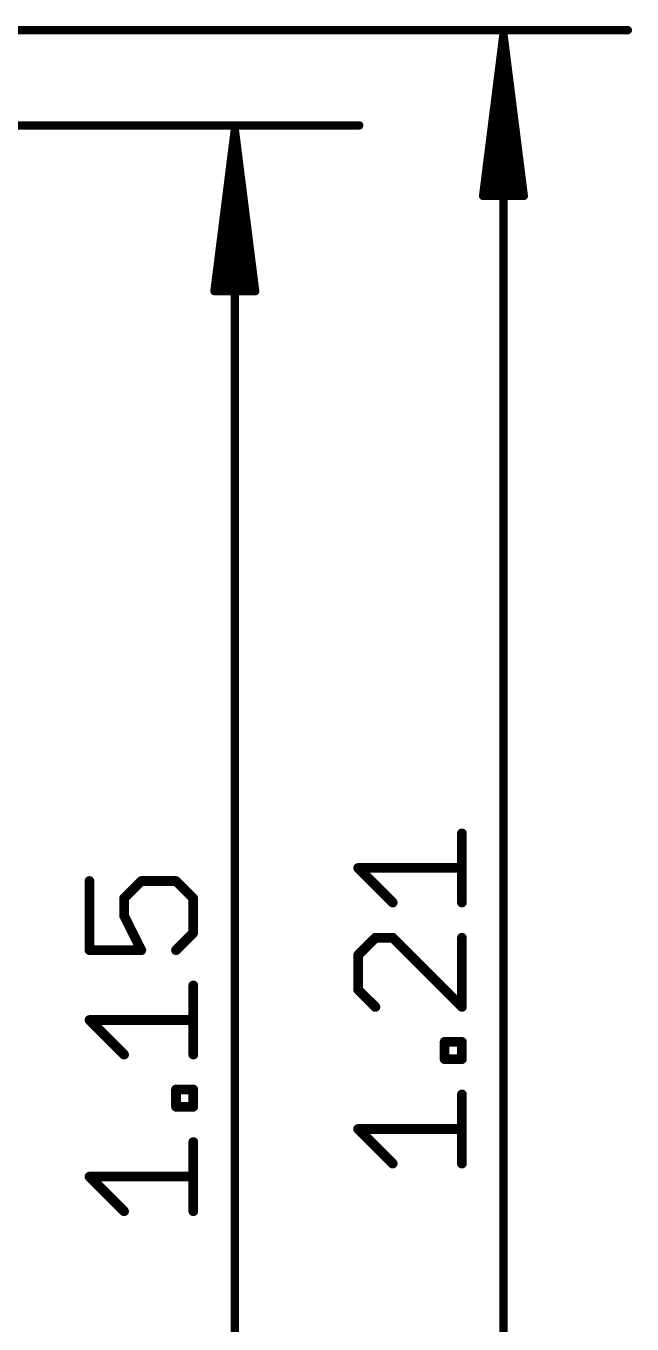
# Model space of a CAD drawing. Extents: x -13.8 to 41.3, y -8.1 to 33.8.
# Drawn here: x 31.81 to 41.3, y 8.15 to 28.5 of the extents above; entities that cross this region are included whole.
import ezdxf

# ---------------------------------------------------------------- set-up
doc = ezdxf.new("R2010")
doc.units = 0
doc.layers.add('47', color=253, linetype='CONTINUOUS')

msp = doc.modelspace()

# ---------------------------------------------------------------- linework, layer by layer
at = {"layer": '47'}
for points, const_width in [([(31.5, 28.434), (41.24, 28.434)], 0.13), ([(39.29, 28.369), (38.9708, 25.834)], 0.13), ([(39.29, 28.369), (39.03, 25.834)], 0.13), ([(39.29, 28.369), (39.16, 25.834)], 0.13), ([(39.29, -2.235), (39.29, 28.369)], 0.13), ([(39.6092, 25.834), (39.29, 28.369)], 0.13), ([(39.42, 25.834), (39.29, 28.369)], 0.13), ([(39.55, 25.834), (39.29, 28.369)], 0.13), ([(23.24, 26.94), (37.03, 26.94)], 0.13), ([(35.08, 26.875), (34.7608, 24.34)], 0.13), ([(35.08, 26.875), (34.82, 24.34)], 0.13), ([(35.08, 26.875), (34.95, 24.34)], 0.13), ([(35.08, 26.875), (35.08, -2.235)], 0.13), ([(35.3992, 24.34), (35.08, 26.875)], 0.13), ([(35.21, 24.34), (35.08, 26.875)], 0.13), ([(35.34, 24.34), (35.08, 26.875)], 0.13), ([(38.9708, 25.834), (39.6092, 25.834)], 0.13), ([(34.7608, 24.34), (35.3992, 24.34)], 0.13), ([(38.6393, 14.7547), (38.6393, 15.8394)], 0.1524), ([(37.5546, 14.7547), (37.0123, 15.297)], 0.1524), ([(37.0123, 15.297), (38.6393, 15.297)], 0.1524), ([(32.8023, 15.0924), (32.8023, 14.0077)], 0.1524), ([(33.3446, 14.8212), (33.6158, 15.0924)], 0.1524), ([(33.6158, 15.0924), (34.1581, 15.0924)], 0.1524), ([(34.1581, 15.0924), (34.4293, 14.8212)], 0.1524), ([(33.3446, 14.55), (33.3446, 14.8212)], 0.1524), ([(34.4293, 14.8212), (34.4293, 14.2789)], 0.1524), ([(33.6158, 14.0077), (33.3446, 14.55)], 0.1524), ([(34.4293, 14.2789), (34.1581, 14.0077)], 0.1524), ([(37.2835, 14.2022), (37.0123, 13.931)], 0.1524), ([(37.5546, 14.2022), (37.2835, 14.2022)], 0.1524), ([(38.6393, 13.1175), (37.5546, 14.2022)], 0.1524), ([(38.6393, 14.2022), (38.6393, 13.1175)], 0.1524), ([(32.8023, 14.0077), (33.6158, 14.0077)], 0.1524), ([(37.0123, 13.931), (37.0123, 13.3887)], 0.1524), ([(34.4293, 12.3705), (34.4293, 13.4552)], 0.1524), ([(37.0123, 13.3887), (37.2835, 13.1175)], 0.1524), ([(33.3446, 12.3705), (32.8023, 12.9129)], 0.1524), ([(32.8023, 12.9129), (34.4293, 12.9129)], 0.1524), ([(38.3681, 12.299), (38.3681, 12.5701)], 0.1524), ([(38.3681, 12.5701), (38.6393, 12.5701)], 0.1524), ([(38.6393, 12.5701), (38.6393, 12.299)], 0.1524), ([(38.6393, 12.299), (38.3681, 12.299)], 0.1524), ([(34.1581, 11.552), (34.1581, 11.8231)], 0.1524), ([(34.1581, 11.8231), (34.4293, 11.8231)], 0.1524), ([(34.4293, 11.8231), (34.4293, 11.552)], 0.1524), ([(38.6393, 10.6618), (38.6393, 11.7465)], 0.1524), ([(34.4293, 11.552), (34.1581, 11.552)], 0.1524), ([(37.5546, 10.6618), (37.0123, 11.2041)], 0.1524), ([(37.0123, 11.2041), (38.6393, 11.2041)], 0.1524), ([(34.4293, 9.9148), (34.4293, 10.9995)], 0.1524), ([(33.3446, 9.9148), (32.8023, 10.4571)], 0.1524), ([(32.8023, 10.4571), (34.4293, 10.4571)], 0.1524)]:
    msp.add_lwpolyline(points, dxfattribs=dict(at, const_width=const_width))
for points, const_width in [([(41.24, 28.4015, 1), (41.24, 28.4665)], 0.065), ([(39.3225, 28.369, 1), (39.2575, 28.369)], 0.065), ([(39.3222, 28.3731, 1), (39.2578, 28.3649)], 0.065), ([(39.3225, 28.3673, 1), (39.2575, 28.3707)], 0.065), ([(39.3225, 28.3707, 1), (39.2575, 28.3673)], 0.065), ([(39.3223, 28.3723, 1), (39.2577, 28.3657)], 0.065), ([(39.3223, 28.3657, 1), (39.2577, 28.3723)], 0.065), ([(39.3222, 28.3649, 1), (39.2578, 28.3731)], 0.065), ([(35.1125, 26.875, 1), (35.0475, 26.875)], 0.065), ([(35.1122, 26.8791, 1), (35.0478, 26.8709)], 0.065), ([(35.1125, 26.8733, 1), (35.0475, 26.8767)], 0.065), ([(35.1125, 26.8767, 1), (35.0475, 26.8733)], 0.065), ([(35.1123, 26.8783, 1), (35.0477, 26.8717)], 0.065), ([(35.1123, 26.8717, 1), (35.0477, 26.8783)], 0.065), ([(35.1122, 26.8709, 1), (35.0478, 26.8791)], 0.065), ([(37.03, 26.9075, 1), (37.03, 26.9725)], 0.065), ([(38.9385, 25.8381, 1), (39.003, 25.8299)], 0.065), ([(38.9708, 25.8665, 1), (38.9708, 25.8015)], 0.065), ([(38.9977, 25.8373, 1), (39.0623, 25.8307)], 0.065), ([(39.1275, 25.8357, 1), (39.1925, 25.8323)], 0.065), ([(39.3875, 25.8323, 1), (39.4525, 25.8357)], 0.065), ([(39.5177, 25.8307, 1), (39.5823, 25.8373)], 0.065), ([(39.577, 25.8299, 1), (39.6415, 25.8381)], 0.065), ([(39.6092, 25.8015, 1), (39.6092, 25.8665)], 0.065), ([(34.7285, 24.3441, 1), (34.793, 24.3359)], 0.065), ([(34.7608, 24.3725, 1), (34.7608, 24.3075)], 0.065), ([(34.7877, 24.3433, 1), (34.8523, 24.3367)], 0.065), ([(34.9175, 24.3417, 1), (34.9825, 24.3383)], 0.065), ([(35.1775, 24.3383, 1), (35.2425, 24.3417)], 0.065), ([(35.3077, 24.3367, 1), (35.3723, 24.3433)], 0.065), ([(35.367, 24.3359, 1), (35.4315, 24.3441)], 0.065), ([(35.3992, 24.3075, 1), (35.3992, 24.3725)], 0.065), ([(38.6774, 15.8394, 1), (38.6012, 15.8394)], 0.0762), ([(37.0393, 15.324, 1), (36.9854, 15.2701)], 0.0762), ([(37.0123, 15.3351, 1), (37.0123, 15.2589)], 0.0762), ([(38.6393, 15.2589, 1), (38.6393, 15.3351)], 0.0762), ([(32.8404, 15.0924, 1), (32.7642, 15.0924)], 0.0762), ([(33.6158, 15.1305, 1), (33.6158, 15.0543)], 0.0762), ([(33.6427, 15.0654, 1), (33.5889, 15.1193)], 0.0762), ([(34.1851, 15.1193, 1), (34.1312, 15.0654)], 0.0762), ([(34.1581, 15.0543, 1), (34.1581, 15.1305)], 0.0762), ([(33.3827, 14.8212, 1), (33.3065, 14.8212)], 0.0762), ([(33.3177, 14.8481, 1), (33.3716, 14.7943)], 0.0762), ([(34.4674, 14.8212, 1), (34.3912, 14.8212)], 0.0762), ([(34.4024, 14.7943, 1), (34.4562, 14.8481)], 0.0762), ([(37.5277, 14.7278, 1), (37.5816, 14.7816)], 0.0762), ([(38.6012, 14.7547, 1), (38.6774, 14.7547)], 0.0762), ([(33.3065, 14.55, 1), (33.3827, 14.55)], 0.0762), ([(33.3787, 14.5671, 1), (33.3106, 14.533)], 0.0762), ([(34.3912, 14.2789, 1), (34.4674, 14.2789)], 0.0762), ([(34.4562, 14.2519, 1), (34.4024, 14.3058)], 0.0762), ([(37.2835, 14.2403, 1), (37.2835, 14.1641)], 0.0762), ([(37.3104, 14.1753, 1), (37.2565, 14.2291)], 0.0762), ([(37.5816, 14.2291, 1), (37.5277, 14.1753)], 0.0762), ([(37.5546, 14.1641, 1), (37.5546, 14.2403)], 0.0762), ([(38.6774, 14.2022, 1), (38.6012, 14.2022)], 0.0762), ([(32.8023, 14.0458, 1), (32.8023, 13.9696)], 0.0762), ([(32.7642, 14.0077, 1), (32.8404, 14.0077)], 0.0762), ([(33.5817, 13.9907, 1), (33.6499, 14.0247)], 0.0762), ([(33.6158, 13.9696, 1), (33.6158, 14.0458)], 0.0762), ([(34.1312, 14.0346, 1), (34.1851, 13.9808)], 0.0762), ([(37.0504, 13.931, 1), (36.9742, 13.931)], 0.0762), ([(36.9854, 13.958, 1), (37.0393, 13.9041)], 0.0762), ([(34.4674, 13.4552, 1), (34.3912, 13.4552)], 0.0762), ([(37.0393, 13.4156, 1), (36.9854, 13.3618)], 0.0762), ([(36.9742, 13.3887, 1), (37.0504, 13.3887)], 0.0762), ([(37.2565, 13.0906, 1), (37.3104, 13.1445)], 0.0762), ([(38.6012, 13.1175, 1), (38.6774, 13.1175)], 0.0762), ([(38.6124, 13.0906, 1), (38.6662, 13.1445)], 0.0762), ([(32.8293, 12.9398, 1), (32.7754, 12.8859)], 0.0762), ([(32.8023, 12.951, 1), (32.8023, 12.8748)], 0.0762), ([(34.4293, 12.8748, 1), (34.4293, 12.951)], 0.0762), ([(38.4062, 12.5701, 1), (38.33, 12.5701)], 0.0762), ([(38.3681, 12.6082, 1), (38.3681, 12.532)], 0.0762), ([(38.6774, 12.5701, 1), (38.6012, 12.5701)], 0.0762), ([(38.6393, 12.532, 1), (38.6393, 12.6082)], 0.0762), ([(33.3177, 12.3436, 1), (33.3716, 12.3975)], 0.0762), ([(34.3912, 12.3705, 1), (34.4674, 12.3705)], 0.0762), ([(38.3681, 12.3371, 1), (38.3681, 12.2609)], 0.0762), ([(38.33, 12.299, 1), (38.4062, 12.299)], 0.0762), ([(38.6012, 12.299, 1), (38.6774, 12.299)], 0.0762), ([(38.6393, 12.2609, 1), (38.6393, 12.3371)], 0.0762), ([(34.1962, 11.8231, 1), (34.12, 11.8231)], 0.0762), ([(34.1581, 11.8612, 1), (34.1581, 11.785)], 0.0762), ([(34.4674, 11.8231, 1), (34.3912, 11.8231)], 0.0762), ([(34.4293, 11.785, 1), (34.4293, 11.8612)], 0.0762), ([(38.6774, 11.7465, 1), (38.6012, 11.7465)], 0.0762), ([(34.1581, 11.5901, 1), (34.1581, 11.5139)], 0.0762), ([(34.4293, 11.5139, 1), (34.4293, 11.5901)], 0.0762), ([(34.12, 11.552, 1), (34.1962, 11.552)], 0.0762), ([(34.3912, 11.552, 1), (34.4674, 11.552)], 0.0762), ([(37.0393, 11.2311, 1), (36.9854, 11.1772)], 0.0762), ([(37.0123, 11.2422, 1), (37.0123, 11.166)], 0.0762), ([(38.6393, 11.166, 1), (38.6393, 11.2422)], 0.0762), ([(34.4674, 10.9995, 1), (34.3912, 10.9995)], 0.0762), ([(37.5277, 10.6349, 1), (37.5816, 10.6888)], 0.0762), ([(38.6012, 10.6618, 1), (38.6774, 10.6618)], 0.0762), ([(32.8293, 10.4841, 1), (32.7754, 10.4302)], 0.0762), ([(32.8023, 10.4952, 1), (32.8023, 10.419)], 0.0762), ([(34.4293, 10.419, 1), (34.4293, 10.4952)], 0.0762), ([(33.3177, 9.8879, 1), (33.3716, 9.9418)], 0.0762), ([(34.3912, 9.9148, 1), (34.4674, 9.9148)], 0.0762)]:
    msp.add_lwpolyline(points, format="xyb", dxfattribs=dict(at, const_width=const_width))

doc.saveas('drawing.dxf')
